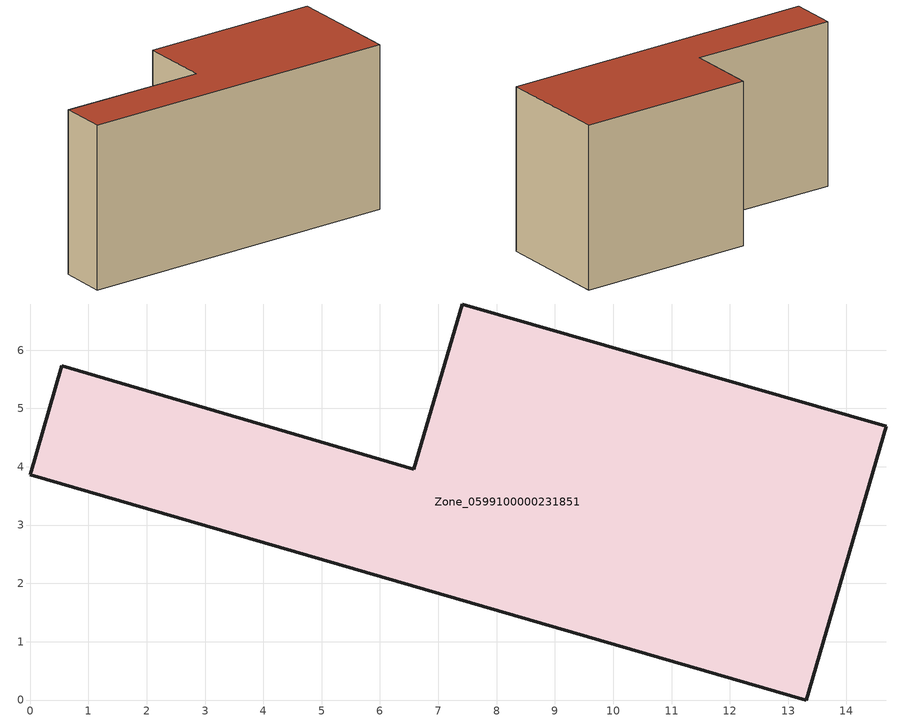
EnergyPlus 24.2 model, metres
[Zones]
Zone_0599100000231851
 floor ground (C_G): 13.31,0 0,3.86 0.55,5.73 6.58,3.96 7.41,6.79 14.69,4.69 z0
 wall outside (C_F): 6.58,3.96 0.55,5.73 0,3.86 13.31,0 14.69,4.69 7.41,6.79 6.58,3.96 z0:7.08
 roof outside (C_R): 14.69,4.69 7.41,6.79 6.58,3.96 0.55,5.73 0,3.86 13.31,0 z7.08
[BUILDING]
Pand.0599100000231851: North Axis=0; Terrain=City; Loads Convergence Tolerance Value=0.04; Temperature Convergence Tolerance Value=0.4; Solar Distribution=FullExterior; Maximum Number of Warmup Days=25; Minimum Number of Warmup Days=1
[Site:Location]
Rotterdam.The.Hague.AP_ZH_NLD Design_Conditions: Latitude=51.96; Longitude=4.45; Time Zone=1; Elevation=-4.5
[SITE:GROUNDTEMPERATURE:BUILDINGSURFACE]
18, 18, 18, 18, 18, 18, 18, 18, 18, 18, 18, 18
[MATERIAL] Thermal Absorptance=0.9; Solar Absorptance=0.7; Visible Absorptance=0.7
Name | Roughness | Thickness | Conductivity | Density | Specific Heat
G.TI.1946 | MediumSmooth | 0.15 | 1 | 540 | 1210
F.TI.1946 | Rough | 0.3 | 0.857143 | 1920 | 840
R.TI.1946 | MediumRough | 0.2 | 0.1 | 1500 | 1000
[CONSTRUCTION]
C_G: G.TI.1946
C_F: F.TI.1946
C_R: R.TI.1946
[ZONE]
Zone_0599100000231851: Type=1; Multiplier=1; Ceiling Height=Autocalculate; Volume=Autocalculate; Floor Area=autocalculate; Part of Total Floor Area=Yes
[ZONEINFILTRATION:DESIGNFLOWRATE]
Infil_Zone_0599100000231851: Zone or ZoneList or Space or SpaceList=Zone_0599100000231851; Schedule=AlwaysOn; Design Flow Rate Calculation Method=Flow/Area; Flow Rate per Floor Area=0.003; Constant Term Coefficient=1; Temperature Term Coefficient=0; Velocity Term Coefficient=0; Velocity Squared Term Coefficient=0
[HVACTEMPLATE:ZONE:IDEALLOADSAIRSYSTEM]
Zone_0599100000231851: Maximum Heating Supply Air Temperature=50; Minimum Cooling Supply Air Temperature=13; Maximum Heating Supply Air Humidity Ratio=0.0156; Minimum Cooling Supply Air Humidity Ratio=0.0077; Heating Limit=NoLimit; Cooling Limit=NoLimit; Dehumidification Control Type=ConstantSensibleHeatRatio; Cooling Sensible Heat Ratio=0.7; Dehumidification Setpoint=60; Humidification Control Type=None; Humidification Setpoint=30; Outdoor Air Method=None; Outdoor Air Flow Rate per Person=0.00944; Outdoor Air Flow Rate per Zone Floor Area=0; Outdoor Air Flow Rate per Zone=0; Demand Controlled Ventilation Type=None; Outdoor Air Economizer Type=NoEconomizer; Heat Recovery Type=None; Sensible Heat Recovery Effectiveness=0.7; Latent Heat Recovery Effectiveness=0.65
[ZONECONTROL:THERMOSTAT]
ThermostatControl_Zone_0599100000231851: Zone or ZoneList=Zone_0599100000231851; Control Type Schedule=DualSetpointControlType; Control 1=Thermostat_Zone_0599100000231851; Temperature Difference Between Cutout And Setpoint=0
[THERMOSTATSETPOINT:DUALSETPOINT]
Thermostat_Zone_0599100000231851: Heating Setpoint Temperature Schedule=HeatingSetpoint_Zone_0599100000231851; Cooling Setpoint Temperature Schedule=CoolingSetpoint_Zone_0599100000231851
[SCHEDULE:COMPACT]
HeatingSetpoint_Zone_0599100000231851: Through: 12/31, For: AllDays, Until: 24:00, 21
CoolingSetpoint_Zone_0599100000231851: Through: 12/31, For: AllDays, Until: 24:00, 24
DualSetpointControlType: Through: 12/31, For: AllDays, Until: 24:00, 4
AlwaysOn: Through: 12/31, For: AllDays, Until: 24:00, 1
